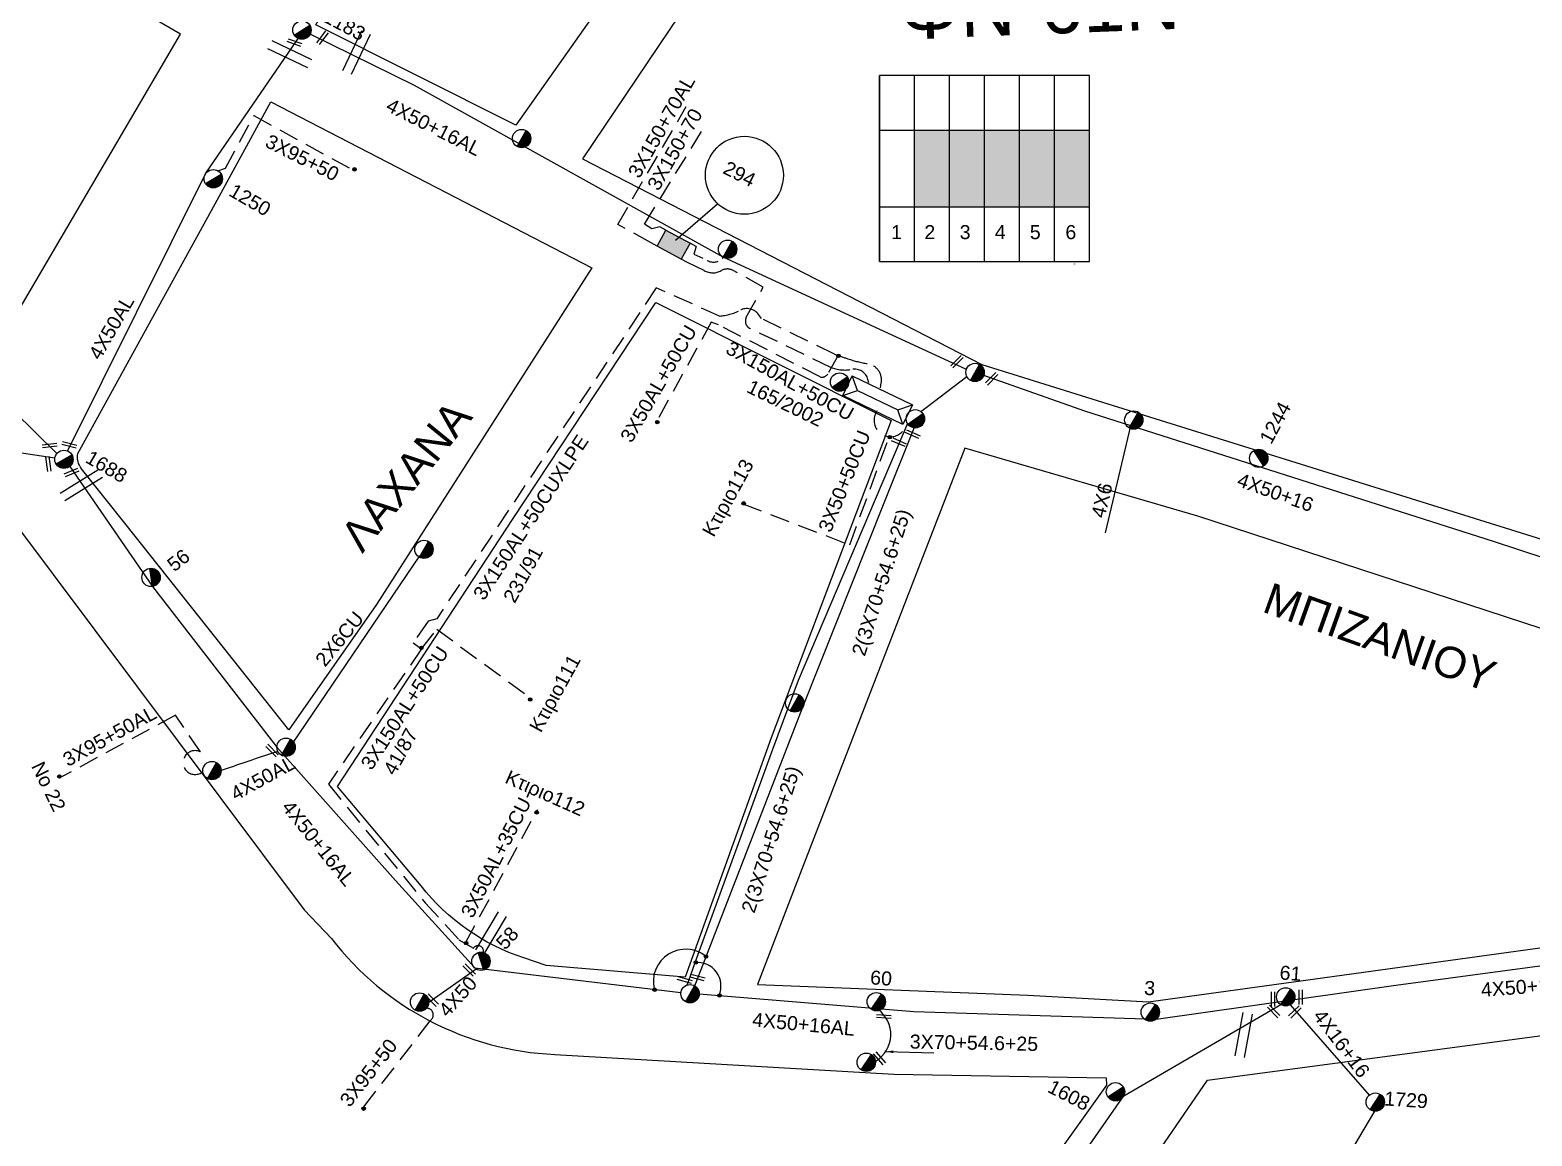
# Model space of a CAD drawing. Header units: millimetres. Extents: x 898 to 5598, y 789 to 3443.
# Drawn here: x 2228 to 2421, y 1135.8 to 1277.8 of the extents above; entities that cross this region are included whole.
import ezdxf
from ezdxf.enums import TextEntityAlignment as Align

# ---------------------------------------------------------------- set-up
doc = ezdxf.new("R2010")
doc.units = ezdxf.units.MM
doc.linetypes.add('DASHED', pattern=[19.05, 12.7, -6.35])
for name, color, linetype in [('Link Box 4 Διευθύνσεων', 7, 'Continuous'), ('Άγνωστα', 7, 'Continuous'), ('Ασφαλειοκιβώτια Χ.Τ 6 αναχωρήσεων', 7, 'Continuous'), ('Ασφαλειοκιβώτια Χ.Τ 9 αναχωρήσεων', 7, 'Continuous'), ('Γυμνά εναέρια ΧΤ (3Φ)   4x50CU', 7, 'Continuous'), ('Γυμνά εναέρια ΧΤ και ΦΟΠ (3Φ)   4x50+16AL', 7, 'Continuous'), ('Εναέρια παροχή ΧΤ 4x16', 7, 'SYN_LINE'), ('Επιγραφές - Σχήματα', 7, 'Continuous'), ('Καλώδια Χ.Τ. 3Χ50+35', 7, 'DASHED'), ('Καλώδια ΧΤ   3x150+50CU', 7, 'DASHED'), ('Καλώδια ΧΤ   3x150+70AL', 7, 'DASHED'), ('Καλώδια ΧΤ   3x150AL+50CU', 7, 'DASHED'), ('Καλώδια ΧΤ   3x95+50 AL XLPE', 7, 'DASHED'), ('Μηχανική τομή', 7, 'Continuous'), ('Στύλος ΦΜ', 7, 'Continuous'), ('Στύλος ΦΜ @ 1', 7, 'Continuous'), ('Συνδέσεις', 7, 'Continuous'), ('Συνεστραμμένα ΧΤ   3x70+54.6+25 AL', 7, 'SYN_LINE'), ('Συνεστραμμένα ΧΤ   4x120+25 AL', 7, 'SYN_LINE'), ('Τομή', 7, 'Continuous'), ('Υποσταθμός εναέριος 2 στύλων', 7, 'Continuous'), ('Υποσταθμός πόλεως', 7, 'Continuous'), ('Υπόβαθρο ΔΕΗ', 7, 'Continuous'), ('Υπόγεια Καλώδια Δικτύου ΧΤ   .15', 7, 'DASHED'), ('Υπόγεια καλώδια Παροχών ΧΤ   4x50AL', 7, 'DASHED'), ('Υπόγεια καλώδια Παροχών ΧΤ   4x6', 7, 'DASHED')]:
    doc.layers.add(name, color=color, linetype=linetype)
doc.styles.add('arial', font='arial.ttf')
doc.styles.get("Standard").update_dxf_attribs({"font": 'arial.ttf'})
doc.linetypes.add('SYN_LINE', pattern='A,0.5,-0.0001,["/\\/\\/\\/",Standard,S=0.1,R=0,X=0,Y=-0.05],-0.25', length=0.7501)
doc.dimstyles.new('ISO-25', dxfattribs={"dimtxt": 2.5, "dimasz": 2.5, "dimexe": 1.25, "dimexo": 0.625, "dimtad": 1, "dimtxsty": 'Standard', "dimcen": 2.5, "dimadec": 0, "dimazin": 0, "dimtfac": 1, "dimtmove": 0, "dimatfit": 3, "dimfxl": 1, "dimarcsym": 0})

# ---------------------------------------------------------------- blocks, each defined once
blk = doc.blocks.new('ΥΠΑΡΧΩΝ ΤΣΙΜΕΝΤΕΝΙΟΣ ΣΤΥΛΟΣ')
at = {"layer": 'Στύλος ΦΜ'}
blk.add_hatch(color=7, dxfattribs=at).paths.add_polyline_path([(-1.29, -2.28, 0.574793), (2.62, 0, 0.268822), (1.3, 2.27)])
at = {"layer": 'Στύλος ΦΜ', "color": 7}
blk.add_line((-1.29, -2.28), (1.3, 2.27), dxfattribs=at)
blk.add_circle((0, 0), 2.62, dxfattribs=at)
at = {"layer": 'Στύλος ΦΜ', "flags": 4}
for tag, p in [('ΑΡΙΘΜΟΣ', (-4.68, 8.05)), ('ΤΥΠΟΣ', (-4.91, 3.03))]:
    blk.add_attdef(tag, p, '', height=4, dxfattribs=at)
blk = doc.blocks.new('ΑΣΦΑΛΕΙΟΚΙΒΩΤΙΟ ΥΠΟΣΤΑΘΜΟΥ 6 ΑΝΑΧΩΡΗΣΕΩΝ')
at = {"layer": 'Ασφαλειοκιβώτια Χ.Τ 6 αναχωρήσεων', "ltscale": 40}
for p, q in [((-23.91, 27), (23.91, 27)), ((-9.83, 27), (-9.83, -27)), ((9.83, 27), (9.83, -27)), ((-23.91, 18), (23.91, 18)), ((-23.91, 9), (23.91, 9)), ((-23.91, 0), (23.91, 0)), ((-23.91, -9), (23.91, -9)), ((-23.91, -18), (23.91, -18))]:
    blk.add_line(p, q, dxfattribs=at)
at = {"layer": 'Ασφαλειοκιβώτια Χ.Τ 6 αναχωρήσεων'}
blk.add_lwpolyline([(-23.91, -27), (23.91, -27), (23.91, 27), (-23.91, 27)], close=True, dxfattribs=at)
for s, p in [('1', (-18.13, 24.01)), ('2', (-18.13, 15.45)), ('3', (-18.13, 6.37)), ('4', (-18.13, -2.65)), ('5', (-18.13, -11.66)), ('6', (-18.13, -20.8))]:
    blk.add_text(s, height=3.6, rotation=270, dxfattribs=at).set_placement(p)
at = {"layer": 'Ασφαλειοκιβώτια Χ.Τ 6 αναχωρήσεων', "ltscale": 40}
for tag, height, p in [('ΟΝΟΜΑ', 5, (-0.27, 31.68)), ('ΚΕΙΜΕΝΟ 1', 2, (16.95, 22.41)), ('ΚΕΙΜΕΝΟ 2', 2, (16.95, 13.71)), ('ΚΕΙΜΕΝΟ 3', 2, (16.95, 4.31)), ('ΚΕΙΜΕΝΟ 4', 2, (16.95, -4.67)), ('ΚΕΙΜΕΝΟ 5', 2, (16.95, -13.51)), ('ΚΕΙΜΕΝΟ 6', 2, (16.95, -22.43)), ('ΣΧ', 2, (-0.21, -29.21))]:
    blk.add_attdef(tag, text='', height=height, dxfattribs=at).set_placement(p, align=Align.MIDDLE_CENTER)
blk = doc.blocks.new('ΥΠΟΣΤΑΘΜΟΣ ΕΝΑΕΡΙΟΣ ΕΠΙ 2 ΣΤΥΛΩΝ')
at = {"layer": 'Υποσταθμός εναέριος 2 στύλων', "linetype": 'Continuous'}
for points in [[(-11.97, -2.11, 0.574793), (-8.45, -0.07, 0.268822), (-9.64, 1.98)], [(9.68, -2.15, 0.574793), (13.19, -0.1, 0.268822), (12.01, 1.95)]]:
    blk.add_hatch(color=256, dxfattribs=at).paths.add_polyline_path(points)
for p, q in [((-11.97, -2.11), (-9.64, 1.98)), ((9.68, -2.15), (12.01, 1.95))]:
    blk.add_line(p, q, dxfattribs=at)
for centre in [(-10.81, -0.07), (10.84, -0.1)]:
    blk.add_circle(centre, 2.36, dxfattribs=at)
at = {"layer": 'Υποσταθμός πόλεως', "linetype": 'Continuous', "ltscale": 40}
blk.add_lwpolyline([(-8.57, 2.82), (8.57, 2.82), (8.57, -2.82), (-8.57, -2.82)], close=True, dxfattribs=at)
for points in [[(-5.75, 0), (-8.57, 2.82)], [(-8.57, -2.82), (-5.75, 0)], [(-5.75, 0), (5.75, 0)], [(5.75, 0), (8.57, 2.82)], [(8.57, -2.82), (5.75, 0)]]:
    blk.add_lwpolyline(points, dxfattribs=at)
at = {"layer": 'Υποσταθμός εναέριος 2 στύλων', "ltscale": 40, "flags": 1}
for tag, p in [('ΜΕΤΑΣΧΗΜΑΤΙΣΜΟΣ', (14.09, 2.51)), ('ΙΣΧΥΣ', (14.07, -0.28)), ('ΑΡΙΘΜΟΣ', (14.19, -3))]:
    blk.add_attdef(tag, p, '', height=1.8, dxfattribs=at)
blk = doc.blocks.new('ΜΗΧΑΝΙΚΗ ΤΟΜΗ')
at = {"layer": 'Μηχανική τομή', "ltscale": 40}
for p, q in [((-1.89, 0.78), (1.89, 0.78)), ((1.89, 0), (-1.89, 0))]:
    blk.add_line(p, q, dxfattribs=at)
blk = doc.blocks.new('LINK BOX 4 ΑΝΑΧΩΡΗΣΕΩΝ')
at = {"layer": 'Link Box 4 Διευθύνσεων', "ltscale": 40}
blk.add_hatch(color=256, dxfattribs=at).paths.add_polyline_path([(-3.54, 0), (-3.54, -4.67), (3.54, -4.67), (3.54, 0)])
for p, q in [((-3.54, 0), (-5.33, 0)), ((5.33, 0), (3.54, 0)), ((-3.54, -4.67), (-5.33, -4.67)), ((5.33, -4.67), (3.54, -4.67))]:
    blk.add_line(p, q, dxfattribs=at)
blk.add_lwpolyline([(-3.54, -4.67), (-3.54, 0), (3.54, 0), (3.54, -4.67)], close=True, dxfattribs=at)
blk = doc.blocks.new('ΤΟΜΗ')
at = {"layer": 'Τομή', "ltscale": 40}
for p, q in [((-5.68, 0), (5.68, 0)), ((5.68, -2.33), (-5.68, -2.33))]:
    blk.add_line(p, q, dxfattribs=at)
blk = doc.blocks.new('_ΣΥΝΔΕΣΗ')
at = {"layer": 'Συνδέσεις', "linetype": 'SYN_LINE', "ltscale": 40}
blk.add_hatch(color=256, dxfattribs=at).paths.add_polyline_path([(0.5, -0.01, 1), (-0.5, -0.01, 1)])
at = {"layer": 'Συνδέσεις'}
blk.add_circle((0, -0.01), 0.5, dxfattribs=at)

msp = doc.modelspace()

# ---------------------------------------------------------------- hatches: boundary and pattern name
at = {"layer": 'Ασφαλειοκιβώτια Χ.Τ 9 αναχωρήσεων', "ltscale": 40}
for color, points in [(2, [(2341.61, 1255.12), (2346.11, 1255.12), (2346.11, 1264.94), (2341.61, 1264.94)]), (151, [(2346.11, 1255.12), (2350.61, 1255.12), (2350.61, 1264.94), (2346.11, 1264.94)]), (30, [(2350.61, 1255.12), (2355.11, 1255.12), (2355.11, 1264.94), (2350.61, 1264.94)]), (85, [(2355.11, 1255.12), (2359.61, 1255.12), (2359.61, 1264.94), (2355.11, 1264.94)]), (6, [(2359.61, 1255.12), (2364.11, 1255.12), (2364.11, 1264.94), (2359.61, 1264.94)])]:
    msp.add_hatch(color=color, dxfattribs=at).paths.add_polyline_path(points)

# ---------------------------------------------------------------- linework, layer by layer
at = {"layer": 'Άγνωστα', "color": 30, "linetype": 'DASHED', "ltscale": 0.1}
msp.add_lwpolyline([(2313.56, 1250), (2313.25, 1249.04), (2315.15, 1248.16, 0.355447), (2317.01, 1248.64, 1.273201)], format="xyb", dxfattribs=at)
at = {"layer": 'Άγνωστα', "color": 6, "linetype": 'DASHED', "ltscale": 0.2}
for points in [[(2316.45, 1239.94), (2315.5, 1240.3), (2308.44, 1227.52)], [(2278.27, 1198.34), (2280.22, 1200.86), (2292.31, 1191.99)]]:
    msp.add_lwpolyline(points, dxfattribs=at)
at = {"layer": 'Άγνωστα', "color": 85}
msp.add_lwpolyline([(2164.56, 1153.53), (2173.03, 1180.12), (2191.73, 1207.65), (2203.74, 1226.98), (2231.14, 1222.86)], dxfattribs=at)
at = {"layer": 'Άγνωστα', "color": 85, "linetype": 'SYN_LINE', "ltscale": 10}
for points in [[(2389.91, 1152.61), (2400.06, 1140.99)], [(2400.75, 1138.93), (2393.99, 1127.58)]]:
    msp.add_lwpolyline(points, dxfattribs=at)
at = {"layer": 'Άγνωστα', "color": 85, "linetype": 'DASHED', "ltscale": 0.2}
msp.add_arc((2338.53, 1227.69), 2.11, 145.3289, 350.9111, dxfattribs=at)
at = {"layer": 'Γυμνά εναέρια ΧΤ (3Φ)   4x50CU', "color": 151}
msp.add_lwpolyline([(2279.19, 1152.96), (2285.41, 1157.31)], dxfattribs=at)
at = {"layer": 'Γυμνά εναέρια ΧΤ και ΦΟΠ (3Φ)   4x50+16AL', "color": 85, "ltscale": 0.2}
for points in [[(2232.77, 1223.74), (2250.54, 1259.42), (2262.62, 1277.02)], [(2186.89, 1267.2), (2231.41, 1223.45)]]:
    msp.add_lwpolyline(points, dxfattribs=at)
at = {"layer": 'Γυμνά εναέρια ΧΤ και ΦΟΠ (3Φ)   4x50+16AL', "color": 2, "ltscale": 40}
for points in [[(2348.29, 1234.23), (2317.01, 1248.64), (2277.34, 1270.69), (2263.95, 1277.3)], [(2299.01, 1050.45), (2321.61, 1078.88), (2352.96, 1118.61), (2368.5, 1140.9), (2388.68, 1152.65)]]:
    msp.add_lwpolyline(points, dxfattribs=at)
at = {"layer": 'Γυμνά εναέρια ΧΤ και ΦΟΠ (3Φ)   4x50+16AL', "color": 2}
for points in [[(2500.35, 1185.67), (2462.26, 1196.92), (2416.03, 1212.12), (2363.51, 1228.86), (2350.51, 1233.45)], [(2342.4, 1228.8), (2348.35, 1233.31)]]:
    msp.add_lwpolyline(points, dxfattribs=at)
at = {"layer": 'Γυμνά εναέρια ΧΤ και ΦΟΠ (3Φ)   4x50+16AL', "color": 151, "ltscale": 40}
msp.add_lwpolyline([(2233.05, 1221.77), (2243.68, 1206.34), (2259.67, 1185.7), (2274.92, 1168.6), (2285.12, 1157.34), (2311.61, 1154.18)], dxfattribs=at)
at = {"layer": 'Γυμνά εναέρια ΧΤ και ΦΟΠ (3Φ)   4x50+16AL', "color": 85, "ltscale": 40}
msp.add_lwpolyline([(2313.96, 1154.04), (2341.52, 1151.76), (2372.66, 1150.75), (2403.46, 1155.14), (2440.85, 1160.16), (2467.14, 1163.36), (2500.33, 1184.64)], dxfattribs=at)
at = {"layer": 'Εναέρια παροχή ΧΤ 4x16', "color": 0, "linetype": 'Continuous', "ltscale": 0.2}
msp.add_arc((2313.74, 1155.04), 3.01, 336.2078, 96.0525, dxfattribs=at)
at = {"layer": 'Επιγραφές - Σχήματα', "linetype": 'Continuous', "ltscale": 20}
msp.add_lwpolyline([(2310.92, 1250.83), (2316.32, 1255.49)], dxfattribs=at)
msp.add_circle((2319.76, 1259.17), 5.01, dxfattribs=at)
at = {"layer": 'Καλώδια Χ.Τ. 3Χ50+35', "color": 6, "linetype": 'DASHED', "ltscale": 0.2}
msp.add_lwpolyline([(2283.92, 1160.57), (2283.92, 1160.57), (2293.19, 1177.72)], dxfattribs=at)
at = {"layer": 'Καλώδια ΧΤ   3x150+50CU', "color": 6, "linetype": 'DASHED', "ltscale": 0.2}
msp.add_lwpolyline([(2337.24, 1231.87), (2337.35, 1232.49, 0.414997), (2335.6, 1234.96, -0.03659), (2333.07, 1235.59, -0.007109), (2331.34, 1236.19), (2321.94, 1240.79), (2321.58, 1241.28, 0.367549), (2319.18, 1241.82, -0.106005), (2316.55, 1241.09), (2308.42, 1244.7), (2280.21, 1202.21), (2279.12, 1201.88), (2277.18, 1199.1), (2278.27, 1198.34)], format="xyb", dxfattribs=at)
at = {"layer": 'Καλώδια ΧΤ   3x150+70AL', "color": 30, "ltscale": 0.2}
msp.add_lwpolyline([(2307.77, 1250.51), (2303.48, 1252.86), (2312.29, 1268.01)], dxfattribs=at)
at = {"layer": 'Καλώδια ΧΤ   3x150+70AL', "color": 30, "linetype": 'DASHED', "ltscale": 0.2}
msp.add_lwpolyline([(2308.89, 1252.56), (2307.86, 1252.29), (2306.91, 1252.91), (2314.64, 1265.4)], dxfattribs=at)
at = {"layer": 'Καλώδια ΧΤ   3x150AL+50CU', "color": 30, "linetype": 'DASHED', "ltscale": 0.2}
msp.add_lwpolyline([(2335.76, 1232.51), (2335.64, 1232.95, 0.389667), (2333.58, 1234.24, -0.138304), (2330.86, 1234.49), (2320.48, 1239.49, -0.42411), (2320, 1240.93), (2322.19, 1244.81), (2318.32, 1246.94, 0.260054), (2316.79, 1246.93, -0.267039), (2314.59, 1246.94), (2312.44, 1247.95)], format="xyb", dxfattribs=at)
at = {"layer": 'Καλώδια ΧΤ   3x150AL+50CU', "color": 6, "ltscale": 0.2}
for points in [[(2331.81, 1236.02), (2330.46, 1233.66, -0.342986), (2329.49, 1233.26), (2316.45, 1239.94)], [(2278.27, 1198.34), (2266.29, 1180.94), (2278.73, 1165.73), (2283.07, 1160.97), (2284.95, 1159.89, -0.23834), (2284.95, 1159.89, -7.186568)]]:
    msp.add_lwpolyline(points, format="xyb", dxfattribs=at)
msp.add_arc((2285.53, 1159.52), 0.689, 344.6837, 146.8639, dxfattribs=at)
at = {"layer": 'Καλώδια ΧΤ   3x95+50 AL XLPE', "color": 85, "linetype": 'DASHED', "ltscale": 0.2}
msp.add_lwpolyline([(2252.09, 1259.73), (2253.07, 1260.08), (2256.72, 1266.83), (2269.54, 1259.8)], dxfattribs=at)
at = {"layer": 'Καλώδια ΧΤ   3x95+50 AL XLPE', "color": 151, "ltscale": 0.2}
msp.add_lwpolyline([(2249.86, 1185.09), (2249.86, 1185.09), (2246.63, 1189.8), (2231.98, 1181.88)], dxfattribs=at)
at = {"layer": 'Καλώδια ΧΤ   3x95+50 AL XLPE', "color": 151, "linetype": 'DASHED', "ltscale": 0.2}
msp.add_lwpolyline([(2279.34, 1150.55), (2279.34, 1150.55), (2270.61, 1139.23)], dxfattribs=at)
at = {"layer": 'Καλώδια ΧΤ   3x95+50 AL XLPE', "color": 151, "ltscale": 0.2}
msp.add_arc((2249.16, 1183.73), 1.53, 62.5283, 310.7948, dxfattribs=at)
at = {"layer": 'Καλώδια ΧΤ   3x95+50 AL XLPE', "color": 151, "linetype": 'DASHED', "ltscale": 0.2}
msp.add_arc((2278.9, 1151.31), 0.873, 299.7342, 90.5019, dxfattribs=at)
at = {"layer": 'Συνεστραμμένα ΧΤ   3x70+54.6+25 AL', "color": 85, "linetype": 'SYN_LINE', "ltscale": 20}
msp.add_lwpolyline([(2312.39, 1155.15), (2313.59, 1158.52), (2323.42, 1185.44), (2326.71, 1194.31), (2340.78, 1227.32)], dxfattribs=at)
at = {"layer": 'Συνεστραμμένα ΧΤ   3x70+54.6+25 AL', "color": 151, "linetype": 'SYN_LINE', "ltscale": 20}
msp.add_lwpolyline([(2313.37, 1155.06), (2327.32, 1190.96), (2337.71, 1217.09), (2341.63, 1226.83), (2341.63, 1226.83)], dxfattribs=at)
at = {"layer": 'Συνεστραμμένα ΧΤ   3x70+54.6+25 AL', "color": 85, "linetype": 'SYN_LINE', "ltscale": 10}
msp.add_arc((2334.59, 1148.8), 3.98, 301.531, 53.7918, dxfattribs=at)
at = {"layer": 'Συνεστραμμένα ΧΤ   4x120+25 AL', "color": 7, "linetype": 'Continuous', "ltscale": 0.2}
msp.add_arc((2312.23, 1155.58), 4.17, 51.2712, 192.9344, dxfattribs=at)
at = {"layer": 'Υπόβαθρο ΔΕΗ'}
msp.add_line((2327.16, 1170.02), (2321.43, 1155.21), dxfattribs=at)
for points in [[(2290.37, 1265.61), (2264.66, 1278.51), (2290.85, 1324.87), (2300.71, 1344.99), (2335.62, 1329.68), (2290.37, 1265.61)], [(2223, 1235.92), (2247.29, 1277.31), (2178.31, 1317.28), (2148.66, 1336.33), (2138.42, 1318.34), (2169.25, 1287.1), (2204.22, 1253.44), (2222.79, 1235.56)], [(2502.36, 1187.11), (2514.11, 1210.5), (2531.37, 1247.82), (2493.9, 1263.92), (2459.06, 1278.34), (2453.54, 1281.08), (2372.11, 1313.88), (2343.58, 1325.99), (2317, 1288.1), (2298.96, 1261.29), (2350.27, 1234.88), (2426.33, 1211.15), (2502.36, 1187.11)], [(2466.6, 1165.78), (2473.21, 1184.27), (2378.03, 1215.39), (2348.07, 1224.1), (2327.16, 1170.02)], [(2321.43, 1155.21), (2356.18, 1153.84), (2371.71, 1152.99), (2447.76, 1163.49), (2466.6, 1165.78)]]:
    msp.add_lwpolyline(points, dxfattribs=at)
for points in [[(2234.08, 1223.42), (2251.75, 1255.5), (2258.88, 1268.6), (2300.17, 1247.27), (2272.49, 1204.02), (2261.23, 1187.94), (2240.31, 1214.26), (2234.57, 1221.48, -0.214192), (2234.08, 1223.42, -0.732274)], [(2308.38, 1242.82), (2338.63, 1227.69), (2323.19, 1186.91), (2312.13, 1156.18), (2294.3, 1157.68), (2291.41, 1158.63, -0.147825), (2278.2, 1167.89), (2267.47, 1180.67), (2290.05, 1215.09), (2308.38, 1242.82)], [(2366.23, 1143.22), (2366.29, 1142.28), (2346.28, 1114.3), (2319.14, 1079.6), (2299.9, 1054.17), (2297.71, 1051.31), (2278.41, 1065), (2259.52, 1076.73), (2244.38, 1086.58), (2222.7, 1101.49), (2204.09, 1114.02), (2179.37, 1131.68), (2160.76, 1143.96), (2179.47, 1172.3), (2201.57, 1205.78), (2207.7, 1216.33), (2220.05, 1222.35), (2263.18, 1164.8), (2266.68, 1161.13, 0.219929), (2295.38, 1146.23), (2338.96, 1143.69), (2366.23, 1143.22)], [(2305.84, 1046.15), (2336.02, 1085.39), (2363.73, 1120.29), (2379.26, 1142.94), (2466.89, 1154.61), (2475.39, 1145.23), (2428.97, 1095.71), (2410.17, 1108.75, 0.438628), (2406.64, 1107.96), (2379.36, 1079.03), (2332.05, 1028.32), (2305.84, 1046.15)]]:
    msp.add_lwpolyline(points, format="xyb", dxfattribs=at)
at = {"layer": 'Υπόγεια Καλώδια Δικτύου ΧΤ   .15', "color": 151, "linetype": 'SYN_LINE', "ltscale": 20}
msp.add_lwpolyline([(2261.72, 1186.23), (2278.04, 1210.27)], dxfattribs=at)
at = {"layer": 'Υπόγεια καλώδια Παροχών ΧΤ   4x50AL', "color": 85, "linetype": 'DASHED', "ltscale": 0.2}
msp.add_lwpolyline([(2319.54, 1216.96), (2333.3, 1211.7), (2338.36, 1225.56)], dxfattribs=at)
at = {"layer": 'Υπόγεια καλώδια Παροχών ΧΤ   4x50AL', "color": 151, "linetype": 'Continuous', "ltscale": 0.2}
msp.add_lwpolyline([(2259.8, 1185.17), (2258.86, 1184.86, 0.000665), (2252.5, 1182.7, -1.39578)], format="xyb", dxfattribs=at)
at = {"layer": 'Υπόγεια καλώδια Παροχών ΧΤ   4x6', "color": 2, "linetype": 'SYN_LINE', "ltscale": 10}
msp.add_lwpolyline([(2369.39, 1226.99), (2366.13, 1213.23)], dxfattribs=at)

# ---------------------------------------------------------------- block references
at = {"layer": 'Link Box 4 Διευθύνσεων', "xscale": 0.5, "yscale": 0.5, "zscale": 0.5, "rotation": 331.2883844929813}
msp.add_blockref('LINK BOX 4 ΑΝΑΧΩΡΗΣΕΩΝ', (2311.22, 1251.28), dxfattribs=at)
at = {"layer": 'Ασφαλειοκιβώτια Χ.Τ 6 αναχωρήσεων', "xscale": 0.5, "yscale": 0.5, "zscale": 0.5, "rotation": 90}
msp.add_blockref('ΑΣΦΑΛΕΙΟΚΙΒΩΤΙΟ ΥΠΟΣΤΑΘΜΟΥ 6 ΑΝΑΧΩΡΗΣΕΩΝ', (2350.61, 1260.03), dxfattribs=at)
at = {"layer": 'Μηχανική τομή'}
for p, xscale, yscale, zscale, rotation in [((2262, 1276.4), 0.4999999999999994, 0.4999999999999994, 0.4999999999999994, 160.4085346577959), ((2265.69, 1276.72), 0.4999999999999995, 0.4999999999999995, 0.4999999999999995, 52.97631887068891), ((2346.94, 1235.36), 0.4999999999999996, 0.4999999999999996, 0.4999999999999996, 225.2088573052212), ((2351.4, 1233.17), 0.4999999999999996, 0.4999999999999996, 0.4999999999999996, 225.2088573052212), ((2341.46, 1226.09), 0.4999999999999994, 0.4999999999999994, 0.4999999999999994, 156.3224826435853), ((2230.49, 1224.26), 0.4999999999999995, 0.4999999999999995, 0.4999999999999995, 6.763741030775009), ((2232.95, 1224.36), 0.4999999999999995, 0.4999999999999995, 0.4999999999999995, 344.8749432582143), ((2339.69, 1225.05), 0.4999999999999994, 0.4999999999999994, 0.4999999999999994, 156.3224826435853), ((2230.5, 1222.1), 0.4999999999999995, 0.4999999999999995, 0.4999999999999995, 98.82313672977129), ((2233.36, 1220.81), 0.4999999999999994, 0.4999999999999994, 0.4999999999999994, 22.19582384266126), ((2259.19, 1185.4), 0.4999999999999994, 0.4999999999999994, 0.4999999999999994, 134.7494504773862), ((2284.53, 1157.22), 0.4999999999999994, 0.4999999999999994, 0.4999999999999994, 134.7494504773862), ((2312.15, 1155.99), 0.4999999999999995, 0.4999999999999995, 0.4999999999999995, 164.7170653487423), ((2313.78, 1156.3), 0.4999999999999995, 0.4999999999999995, 0.4999999999999995, 166.1083944668892), ((2387.88, 1153.34), 0.4999999999999994, 0.4999999999999994, 0.4999999999999994, 89.49890095475992), ((2391.45, 1153.59), 0.4999999999999994, 0.4999999999999994, 0.4999999999999994, 89.49890095475992), ((2279.77, 1153.35), 0.4999999999999994, 0.4999999999999994, 0.4999999999999994, 134.7494504773862), ((2387.91, 1151.9), 0.4999999999999994, 0.4999999999999994, 0.4999999999999994, 134.7494504773862), ((2390.65, 1151.55), 0.4999999999999994, 0.4999999999999994, 0.4999999999999994, 44.02518541223541), ((2337.69, 1151.29), 0.4999999999999994, 0.4999999999999994, 0.4999999999999994, 176.4080123998735), ((2337.26, 1145.86), 0.4999999999999994, 0.4999999999999994, 0.4999999999999994, 132.0089557019438)]:
    msp.add_blockref('ΜΗΧΑΝΙΚΗ ΤΟΜΗ', p, dxfattribs=dict(at, xscale=xscale, yscale=yscale, zscale=zscale, rotation=rotation))
at = {"layer": 'Στύλος ΦΜ @ 1', "ltscale": 40}
ref = msp.add_blockref('ΥΠΑΡΧΩΝ ΤΣΙΜΕΝΤΕΝΙΟΣ ΣΤΥΛΟΣ', (2262.9, 1277.82), dxfattribs=dict(at, xscale=0.4499999999998181, yscale=0.4499999999998181, zscale=0.4499999999998181, rotation=332.3110781654323))
ref.add_attrib('ΤΥΠΟΣ', '1183', (2265.47, 1278.98), dxfattribs={"layer": 'Στύλος ΦΜ', "height": 1.8, "rotation": 332.3111, "flags": 4})
at = {"layer": 'Στύλος ΦΜ @ 1', "ltscale": 40, "xscale": 0.4499999999998181, "yscale": 0.4499999999998181, "zscale": 0.4499999999998181}
for p in [(2291.12, 1263.89), (2317.6, 1249.67), (2349.4, 1233.84), (2369.8, 1227.73), (2278.58, 1211.12), (2326.22, 1191.39), (2260.85, 1185.7), (2251.33, 1182.7), (2312.78, 1154.04), (2278.01, 1152.96)]:
    msp.add_blockref('ΥΠΑΡΧΩΝ ΤΣΙΜΕΝΤΕΝΙΟΣ ΣΤΥΛΟΣ', p, dxfattribs=at)
at = {"layer": 'Στύλος ΦΜ @ 1', "ltscale": 40}
ref = msp.add_blockref('ΥΠΑΡΧΩΝ ΤΣΙΜΕΝΤΕΝΙΟΣ ΣΤΥΛΟΣ', (2251.5, 1258.72), dxfattribs=dict(at, xscale=0.4499999999998181, yscale=0.4499999999998181, zscale=0.4499999999998181, rotation=329.8486832470118))
ref.add_attrib('ΤΥΠΟΣ', '1250', (2253.36, 1256.64), dxfattribs={"layer": 'Στύλος ΦΜ', "height": 1.8, "rotation": 329.8487, "flags": 4})
ref = msp.add_blockref('ΥΠΑΡΧΩΝ ΤΣΙΜΕΝΤΕΝΙΟΣ ΣΤΥΛΟΣ', (2385.86, 1222.81), dxfattribs=dict(at, xscale=0.4499999999998181, yscale=0.4499999999998181, zscale=0.4499999999998181, rotation=61.89340738441))
ref.add_attrib('ΤΥΠΟΣ', '1244', (2387.45, 1224.49), dxfattribs={"layer": 'Στύλος ΦΜ', "height": 1.8, "rotation": 61.8934, "flags": 4})
ref = msp.add_blockref('ΥΠΑΡΧΩΝ ΤΣΙΜΕΝΤΕΝΙΟΣ ΣΤΥΛΟΣ', (2232.31, 1222.68), dxfattribs=dict(at, xscale=0.4499999999998181, yscale=0.4499999999998181, zscale=0.4499999999998181, rotation=329.8486832470118))
ref.add_attrib('ΤΥΠΟΣ', '1688', (2234.92, 1222.38), dxfattribs={"layer": 'Στύλος ΦΜ', "height": 1.8, "rotation": 329.8487, "flags": 4})
ref = msp.add_blockref('ΥΠΑΡΧΩΝ ΤΣΙΜΕΝΤΕΝΙΟΣ ΣΤΥΛΟΣ', (2243.51, 1207.51), dxfattribs=dict(at, xscale=0.4499999999998181, yscale=0.4499999999998181, zscale=0.4499999999998181, rotation=38.19809904426521))
ref.add_attrib('ΤΥΠΟΣ', '56', (2246.48, 1208.15), dxfattribs={"layer": 'Στύλος ΦΜ', "height": 1.8, "rotation": 38.1981, "flags": 4})
ref = msp.add_blockref('ΥΠΑΡΧΩΝ ΤΣΙΜΕΝΤΕΝΙΟΣ ΣΤΥΛΟΣ', (2285.9, 1158.2), dxfattribs=dict(at, xscale=0.4499999999998181, yscale=0.4499999999998181, zscale=0.4499999999998181, rotation=47.88485164368981))
ref.add_attrib('ΤΥΠΟΣ', '58', (2289.01, 1159.55), dxfattribs={"layer": 'Στύλος ΦΜ', "height": 1.8, "rotation": 47.8849, "flags": 4})
ref = msp.add_blockref('ΥΠΑΡΧΩΝ ΤΣΙΜΕΝΤΕΝΙΟΣ ΣΤΥΛΟΣ', (2336.71, 1153.01), dxfattribs=dict(at, xscale=0.4499999999998181, yscale=0.4499999999998181, zscale=0.4499999999998181, rotation=355.9295593670762))
ref.add_attrib('ΤΥΠΟΣ', '60', (2335.87, 1155.25), dxfattribs={"layer": 'Στύλος ΦΜ', "height": 1.8, "rotation": 355.9296, "flags": 4})
ref = msp.add_blockref('ΥΠΑΡΧΩΝ ΤΣΙΜΕΝΤΕΝΙΟΣ ΣΤΥΛΟΣ', (2389.33, 1153.63), dxfattribs=dict(at, xscale=0.4499999999998181, yscale=0.4499999999998181, zscale=0.4499999999998181, rotation=355.9295593670762))
ref.add_attrib('ΤΥΠΟΣ', '61', (2388.49, 1155.87), dxfattribs={"layer": 'Στύλος ΦΜ', "height": 1.8, "rotation": 355.9296, "flags": 4})
ref = msp.add_blockref('ΥΠΑΡΧΩΝ ΤΣΙΜΕΝΤΕΝΙΟΣ ΣΤΥΛΟΣ', (2371.92, 1151.67), dxfattribs=dict(at, xscale=0.4499999999998181, yscale=0.4499999999998181, zscale=0.4499999999998181, rotation=355.9295593670762))
ref.add_attrib('ΤΥΠΟΣ', '3', (2371.08, 1153.91), dxfattribs={"layer": 'Στύλος ΦΜ', "height": 1.8, "rotation": 355.9296, "flags": 4})
at = {"layer": 'Στύλος ΦΜ @ 1', "ltscale": 40, "xscale": 0.4499999999998181, "yscale": 0.4499999999998181, "zscale": 0.4499999999998181, "rotation": 355.9295593670762}
msp.add_blockref('ΥΠΑΡΧΩΝ ΤΣΙΜΕΝΤΕΝΙΟΣ ΣΤΥΛΟΣ', (2335.42, 1145.23), dxfattribs=at)
at = {"layer": 'Στύλος ΦΜ @ 1', "ltscale": 40}
ref = msp.add_blockref('ΥΠΑΡΧΩΝ ΤΣΙΜΕΝΤΕΝΙΟΣ ΣΤΥΛΟΣ', (2367.45, 1141.44), dxfattribs=dict(at, xscale=0.4499999999998181, yscale=0.4499999999998181, zscale=0.4499999999998181, rotation=332.8699568669827))
ref.add_attrib('ΤΥΠΟΣ', '1608', (2358.58, 1141.48), dxfattribs={"layer": 'Στύλος ΦΜ', "height": 1.8, "rotation": 332.87, "flags": 4})
ref = msp.add_blockref('ΥΠΑΡΧΩΝ ΤΣΙΜΕΝΤΕΝΙΟΣ ΣΤΥΛΟΣ', (2400.83, 1140.11), dxfattribs=dict(at, xscale=0.449999999999818, yscale=0.449999999999818, zscale=0.449999999999818, rotation=356.1072824948859))
ref.add_attrib('ΤΥΠΟΣ', '1729', (2401.94, 1139.69), dxfattribs={"layer": 'Στύλος ΦΜ', "height": 1.8, "rotation": 356.1073, "flags": 4})
at = {"layer": 'Συνδέσεις'}
for p, xscale, yscale, zscale in [((2269.65, 1259.93), 0.4499999999999886, 0.4499999999999886, 0.4499999999999886), ((2362.19, 1247.78), 0.01637308663571234, 0.01637308663571234, 0.01637308663571234), ((2331.85, 1235.99), 0.4499999999999886, 0.4499999999999886, 0.4499999999999886), ((2308.56, 1227.46), 0.4499999999999886, 0.4499999999999886, 0.4499999999999886), ((2338.44, 1225.54), 0.4499999999999886, 0.4499999999999886, 0.4499999999999886), ((2319.67, 1217.03), 0.4499999999999886, 0.4499999999999886, 0.4499999999999886), ((2278.25, 1198.47), 0.4499999999999886, 0.4499999999999886, 0.4499999999999886), ((2292.22, 1191.84), 0.4499999999999886, 0.4499999999999886, 0.4499999999999886), ((2231.72, 1181.95), 0.4499999999999886, 0.4499999999999886, 0.4499999999999886), ((2293.07, 1177.34), 0.4499999999999886, 0.4499999999999886, 0.4499999999999886), ((2284.01, 1160.53), 0.4499999999999886, 0.4499999999999886, 0.4499999999999886), ((2313.51, 1158.06), 0.4499999999999886, 0.4499999999999886, 0.4499999999999886), ((2314.83, 1158.83), 0.4499999999999886, 0.4499999999999886, 0.4499999999999886), ((2308.23, 1154.56), 0.4499999999999886, 0.4499999999999886, 0.4499999999999886), ((2316.56, 1153.81), 0.4499999999999886, 0.4499999999999886, 0.4499999999999886), ((2270.82, 1139.28), 0.4499999999999886, 0.4499999999999886, 0.4499999999999886)]:
    msp.add_blockref('_ΣΥΝΔΕΣΗ', p, dxfattribs=dict(at, xscale=xscale, yscale=yscale, zscale=zscale))
at = {"layer": 'Τομή'}
for p, xscale, yscale, zscale, rotation in [((2261.07, 1274.21), 0.4999999999999999, 0.4999999999999999, 0.4999999999999999, 154.5131521122534), ((2269.38, 1275.19), 0.5, 0.5, 0.5, 64.61489596266907), ((2234.24, 1219.84), 0.5, 0.5, 0.5, 31.62559286456148), ((2286.69, 1162.1), 0.4999999999999998, 0.4999999999999998, 0.4999999999999998, 59.30841156590609), ((2383.34, 1148.83), 0.4999999999999999, 0.4999999999999999, 0.4999999999999999, 79.66404841629932)]:
    msp.add_blockref('ΤΟΜΗ', p, dxfattribs=dict(at, xscale=xscale, yscale=yscale, zscale=zscale, rotation=rotation))
at = {"layer": 'Υποσταθμός εναέριος 2 στύλων', "xscale": 0.5, "yscale": 0.5, "zscale": 0.5, "rotation": 334.1528192225045}
msp.add_blockref('ΥΠΟΣΤΑΘΜΟΣ ΕΝΑΕΡΙΟΣ ΕΠΙ 2 ΣΤΥΛΩΝ', (2336.87, 1230.29), dxfattribs=at)

# ---------------------------------------------------------------- texts
at = {"ltscale": 40, "width": 94.4586, "attachment_point": 1, "style": 'arial'}
for s, insert, char_height, rotation in [('ΦN-61N', (2339.53, 1283.61), 7, 2.1857), ('ΛΑΧΑΝΑ', (2267.55, 1213.03), 4, 50.8422), ('MΠIZANIOY', (2387.48, 1206.93), 4, 340.3544)]:
    msp.add_mtext(s, dxfattribs=dict(at, insert=insert, char_height=char_height, rotation=rotation))
at = {"layer": 'Άγνωστα', "ltscale": 40, "char_height": 1.8, "attachment_point": 1, "style": 'arial'}
for s, insert, width, rotation in [('3X150+70', (2307.17, 1257.94), 31.6072, 60.2476), ('3X95+50', (2258.83, 1264.53), 31.6072, 333.1408), ('3X50AL+50CU', (2303.7, 1225.58), 31.6072, 59.7924), ('165/2002', (2320.69, 1232.99), 7.1535, 334.186), ('3X50+50CU', (2329.19, 1213.84), 31.6072, 67.9698), ('Kτιριο113', (2314.24, 1213.44), 7.1535, 61.2179), ('4X50+16', (2383.54, 1220.99), 31.6072, 340.3456), ('2(3X70+54.6+25)', (2333.51, 1197.83), 31.6072, 72.2868), ('231/91', (2288.66, 1204.95), 7.1535, 61.2179), ('2X6CU', (2264.47, 1197.04), 31.6072, 50.8958), ('Kτιριο111', (2292.01, 1188.33), 7.1535, 61.2179), ('41/87', (2273.25, 1182.82), 7.1535, 61.2179), ('No 22', (2229.68, 1184.06), 7.1535, 295.9806), ('Kτιριο112', (2289.58, 1182.83), 7.1535, 335.984), ('2(3X70+54.6+25)', (2319.32, 1164.82), 31.6072, 72.2868), ('3X50AL+35CU', (2283.23, 1164.43), 31.6072, 63.1545), ('4X50', (2280.28, 1152.1), 31.6072, 47.9296), ('4X16+16', (2394.18, 1152.24), 31.6072, 306.9384), ('3X70+54.6+25', (2341.03, 1148.8), 31.6072, 358.8896), ('3X95+50', (2267.62, 1140.45), 31.6072, 52.013)]:
    msp.add_mtext(s, dxfattribs=dict(at, insert=insert, width=width, rotation=rotation))
at = {"layer": 'Γυμνά εναέρια ΧΤ και ΦΟΠ (3Φ)   4x50+16AL', "ltscale": 40, "char_height": 1.8, "width": 31.6072, "attachment_point": 1, "style": 'arial'}
for s, insert, rotation in [('4X50+16AL', (2274.36, 1269.15), 333.1408), ('294', (2317.67, 1261.1), 333.1408), ('4X50+16AL', (2261.59, 1179.08), 308.8283), ('4X50+16AL', (2414.36, 1155.44), 4.0611), ('4X50+16AL', (2320.87, 1151.63), 354.6889)]:
    msp.add_mtext(s, dxfattribs=dict(at, insert=insert, rotation=rotation))
at = {"layer": 'Καλώδια ΧΤ   3x150+70AL', "ltscale": 0.2, "insert": (2304.69, 1259.54), "char_height": 1.8, "width": 31.6072, "attachment_point": 1, "rotation": 60.2476, "style": 'arial'}
msp.add_mtext('3X150+70AL', dxfattribs=at)
at = {"layer": 'Καλώδια ΧΤ   3x150AL+50CU', "ltscale": 0.2, "char_height": 1.8, "width": 31.6072, "attachment_point": 1, "style": 'arial'}
for s, insert, rotation in [('3X150AL+50CU', (2318.08, 1237.97), 331.0041), ('3X150AL+50CUXLPE', (2284.78, 1205.42), 56.7232), ('3X150AL+50CU', (2270.34, 1183.62), 56.7232)]:
    msp.add_mtext(s, dxfattribs=dict(at, insert=insert, rotation=rotation))
at = {"layer": 'Καλώδια ΧΤ   3x95+50 AL XLPE', "ltscale": 0.2, "insert": (2231.95, 1184.72), "char_height": 1.8, "width": 31.6072, "attachment_point": 1, "rotation": 28.8385, "style": 'arial'}
msp.add_mtext('3X95+50AL', dxfattribs=at)
at = {"layer": 'Υπόγεια καλώδια Παροχών ΧΤ   4x50AL', "ltscale": 0.2, "char_height": 1.8, "width": 31.6072, "attachment_point": 1, "style": 'arial'}
for insert, rotation in [((2235.38, 1236.22), 59.8427), ((2253.51, 1180.35), 28.8385)]:
    msp.add_mtext('4X50AL', dxfattribs=dict(at, insert=insert, rotation=rotation))
at = {"layer": 'Υπόγεια καλώδια Παροχών ΧΤ   4x6', "ltscale": 0.2, "insert": (2364.29, 1215.46), "char_height": 1.8, "width": 31.6072, "attachment_point": 1, "rotation": 76.3863, "style": 'arial'}
msp.add_mtext('4X6', dxfattribs=at)

# ---------------------------------------------------------------- leaders
at = {"layer": 'Επιγραφές - Σχήματα', "ltscale": 40}
msp.add_leader([(2337.91, 1146.6), (2344.11, 1146.45)], dimstyle='ISO-25', override={"dimasz": 1, "dimtad": 0}, dxfattribs=at)

doc.saveas('drawing.dxf')
